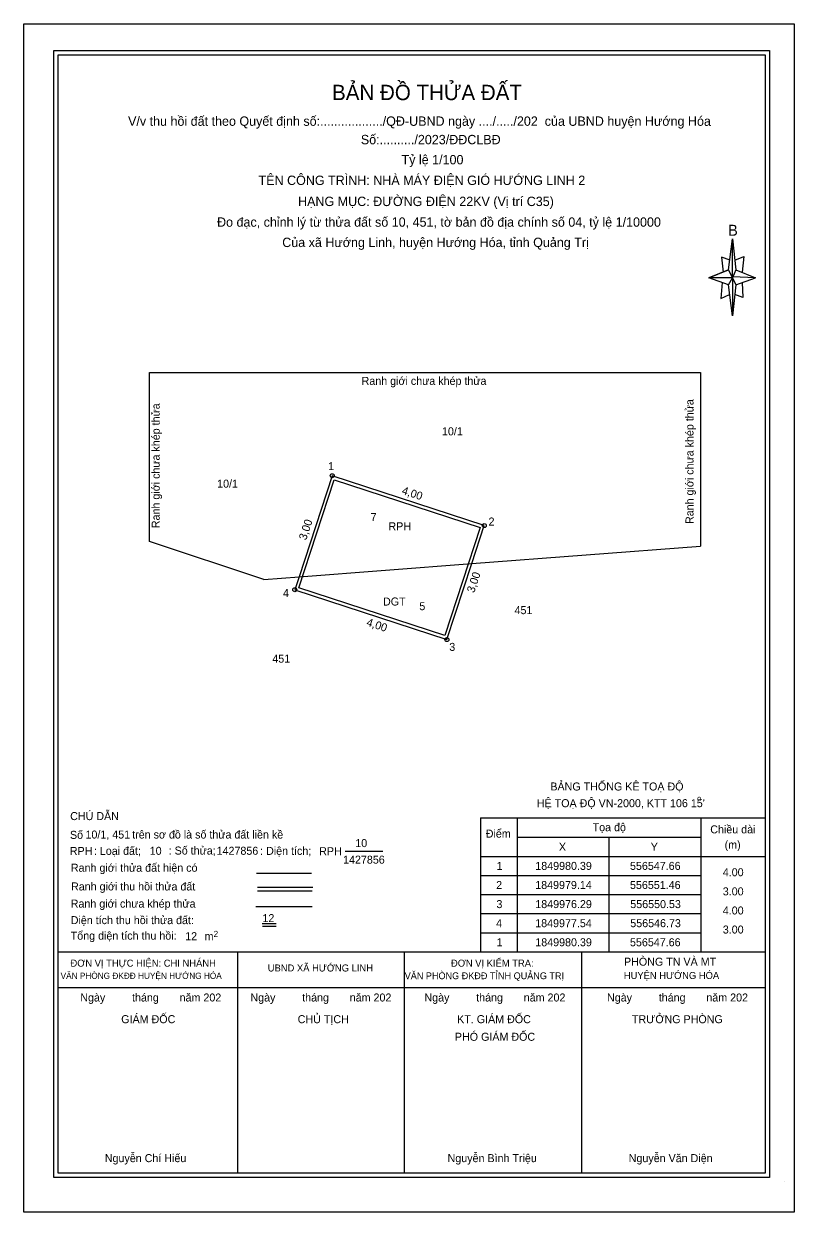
# Model space of a CAD drawing. Extents: x 554477 to 556972, y 1848154 to 1850269.
# Drawn here: x 556539.95 to 556559.21, y 1849961.97 to 1849991.68 of the extents above; entities that cross this region are included whole.
import ezdxf

# ---------------------------------------------------------------- set-up
doc = ezdxf.new("R2010")
doc.units = 0
for name, color, linetype in [('Level 10', 7, 'Continuous'), ('Level 13', 7, 'Continuous'), ('Level 16', 7, 'Continuous'), ('Level 18', 7, 'Continuous'), ('Level 2', 7, 'Continuous'), ('Level 21', 7, 'Continuous'), ('Level 23', 7, 'Continuous'), ('Level 27', 7, 'Continuous'), ('Level 5', 7, 'Continuous'), ('Level 6', 7, 'Continuous'), ('Level 67', 7, 'Continuous'), ('Level 68', 7, 'Continuous'), ('Level 73', 7, 'Continuous')]:
    doc.layers.add(name, color=color, linetype=linetype)

msp = doc.modelspace()

# ---------------------------------------------------------------- linework, layer by layer
at = {"layer": 'Level 10'}
for points in [[(556551.15, 1849978.189), (556551.461, 1849979.139), (556547.66, 1849980.386), (556546.831, 1849977.858)], [(556546.831, 1849977.858), (556546.725, 1849977.535), (556550.526, 1849976.288), (556551.15, 1849978.189)]]:
    msp.add_lwpolyline(points, dxfattribs=at)
at = {"layer": 'Level 13'}
msp.add_lwpolyline([(556547.981, 1849970.999), (556548.924, 1849970.999)], dxfattribs=at)
at = {"layer": 'Level 16'}
msp.add_line((556545.789, 1849970.099), (556547.172, 1849970.099), dxfattribs=at)
for points in [[(556543.09, 1849978.744), (556543.09, 1849982.967), (556556.867, 1849982.967), (556556.867, 1849978.628)], [(556551.36, 1849979.087), (556550.475, 1849976.389), (556546.826, 1849977.586), (556547.711, 1849980.285), (556551.36, 1849979.087)], [(556547.159, 1849969.611), (556545.755, 1849969.611)]]:
    msp.add_lwpolyline(points, dxfattribs=at)
at = {"layer": 'Level 18'}
msp.add_line((556545.95, 1849977.79), (556543.09, 1849978.744), dxfattribs=at)
at = {"layer": 'Level 2'}
msp.add_lwpolyline([(556539.952, 1849991.684), (556559.207, 1849991.684), (556559.207, 1849961.973), (556539.952, 1849961.973)], close=True, dxfattribs=at)
at = {"layer": 'Level 21'}
for centre in [(556547.66, 1849980.386), (556551.461, 1849979.139), (556551.461, 1849979.139), (556546.725, 1849977.535), (556550.526, 1849976.288)]:
    msp.add_circle(centre, 0.05, dxfattribs=at)
at = {"layer": 'Level 23'}
for p, q in [((556551.15, 1849978.189), (556556.867, 1849978.628)), ((556546.831, 1849977.858), (556551.15, 1849978.189)), ((556545.95, 1849977.79), (556546.831, 1849977.858))]:
    msp.add_line(p, q, dxfattribs=at)
at = {"layer": 'Level 27'}
for p, q in [((556558.478, 1849972.339), (556558.478, 1849968.484)), ((556551.367, 1849971.836), (556558.478, 1849971.836)), ((556551.367, 1849971.836), (556551.367, 1849968.484)), ((556552.284, 1849971.836), (556552.284, 1849968.484)), ((556556.872, 1849971.836), (556556.872, 1849968.484)), ((556552.284, 1849971.346), (556556.872, 1849971.346)), ((556554.578, 1849971.346), (556554.578, 1849968.484)), ((556551.367, 1849970.869), (556558.478, 1849970.869)), ((556551.367, 1849970.392), (556556.872, 1849970.392)), ((556551.367, 1849969.915), (556556.872, 1849969.915)), ((556551.367, 1849969.438), (556556.872, 1849969.438)), ((556551.367, 1849968.961), (556556.872, 1849968.961)), ((556551.367, 1849968.484), (556558.478, 1849968.484))]:
    msp.add_line(p, q, dxfattribs=at)
at = {"layer": 'Level 67'}
for p, q in [((556557.567, 1849985.533), (556557.667, 1849986.308)), ((556557.607, 1849985.771), (556557.389, 1849985.851)), ((556557.389, 1849985.851), (556557.428, 1849985.473)), ((556557.726, 1849985.771), (556557.945, 1849985.87)), ((556557.945, 1849985.87), (556557.905, 1849985.473)), ((556557.567, 1849985.533), (556557.071, 1849985.334)), ((556557.071, 1849985.334), (556557.567, 1849985.533)), ((556557.567, 1849985.155), (556557.071, 1849985.334)), ((556557.667, 1849985.334), (556557.071, 1849985.334)), ((556557.667, 1849985.334), (556557.567, 1849985.533)), ((556557.567, 1849985.533), (556557.746, 1849985.155)), ((556558.243, 1849985.334), (556557.667, 1849985.354)), ((556557.667, 1849985.354), (556557.667, 1849985.334)), ((556557.667, 1849985.334), (556557.746, 1849985.155)), ((556557.746, 1849985.533), (556558.243, 1849985.334)), ((556557.746, 1849985.155), (556558.243, 1849985.334)), ((556557.746, 1849985.155), (556558.243, 1849985.334)), ((556557.409, 1849985.215), (556557.369, 1849984.817)), ((556557.746, 1849985.155), (556557.667, 1849984.38)), ((556557.905, 1849985.215), (556557.925, 1849984.837)), ((556557.369, 1849984.817), (556557.587, 1849984.917)), ((556557.925, 1849984.837), (556557.726, 1849984.917)), ((556545.768, 1849970.447), (556547.143, 1849970.447)), ((556545.789, 1849970.006), (556547.163, 1849970.006)), ((556545.91, 1849969.191), (556546.259, 1849969.191)), ((556545.919, 1849969.121), (556546.26, 1849969.121)), ((556540.814, 1849968.484), (556558.478, 1849968.484)), ((556545.298, 1849962.956), (556545.298, 1849968.484)), ((556549.466, 1849962.956), (556549.466, 1849968.484)), ((556553.895, 1849962.956), (556553.895, 1849968.484)), ((556540.814, 1849967.59), (556558.478, 1849967.59)), ((556558.964, 1849962.741), (556558.964, 1849962.741)), ((556558.964, 1849962.741), (556558.964, 1849962.741)), ((556558.964, 1849962.741), (556558.964, 1849962.741))]:
    msp.add_line(p, q, dxfattribs=at)
for points in [[(556540.706, 1849991.013), (556558.587, 1849991.013), (556558.587, 1849962.84), (556540.706, 1849962.84)], [(556540.814, 1849990.904), (556558.478, 1849990.904), (556558.478, 1849962.949), (556540.814, 1849962.949)], [(556557.667, 1849986.308), (556557.746, 1849985.533), (556557.667, 1849985.334)], [(556557.667, 1849985.334), (556557.667, 1849984.38), (556557.567, 1849985.155)]]:
    msp.add_lwpolyline(points, close=True, dxfattribs=at)

# ---------------------------------------------------------------- texts
at = {"layer": 'Level 13'}
for s, p in [('RPH', (556547.334, 1849970.899)), ('10', (556548.237, 1849971.101)), ('1427856', (556547.932, 1849970.687))]:
    msp.add_text(s, height=0.2, dxfattribs=at).set_placement(p)
at = {"layer": 'Level 18'}
for s, p in [('RPH', (556549.066, 1849979.02)), ('DGT', (556548.93, 1849977.14))]:
    msp.add_text(s, height=0.2, dxfattribs=at).set_placement(p)
at = {"layer": 'Level 2'}
for p in [(556543.348, 1849979.074), (556556.69, 1849979.178)]:
    msp.add_text('Ranh giới chưa khép thửa', height=0.2, rotation=90, dxfattribs=at).set_placement(p)
at = {"layer": 'Level 21'}
for s, p in [('1', (556547.558, 1849980.525)), ('1', (556547.558, 1849980.525)), ('2', (556551.568, 1849979.14)), ('4', (556546.429, 1849977.352)), ('3', (556550.586, 1849976.006))]:
    msp.add_text(s, height=0.2, dxfattribs=at).set_placement(p)
at = {"layer": 'Level 27'}
for s, p in [('Tọa độ', (556554.169, 1849971.498)), ('Chiều dài', (556557.109, 1849971.444)), ('Điểm', (556551.498, 1849971.338)), ('X', (556553.326, 1849971.008)), ('Y', (556555.621, 1849971.008)), ('(m)', (556557.468, 1849971.061)), ('1', (556551.77, 1849970.531)), ('1849980.39', (556552.736, 1849970.531)), ('556547.66', (556555.103, 1849970.531)), ('4.00', (556557.422, 1849970.372)), ('2', (556551.758, 1849970.054)), ('1849979.14', (556552.734, 1849970.054)), ('556551.46', (556555.103, 1849970.054)), ('3.00', (556557.422, 1849969.894)), ('3', (556551.764, 1849969.576)), ('1849976.29', (556552.736, 1849969.576)), ('556550.53', (556555.11, 1849969.576)), ('4.00', (556557.422, 1849969.417)), ('4', (556551.757, 1849969.099)), ('1849977.54', (556552.734, 1849969.099)), ('556546.73', (556555.11, 1849969.099)), ('3.00', (556557.422, 1849968.94)), ('1', (556551.77, 1849968.622)), ('1849980.39', (556552.736, 1849968.622)), ('556547.66', (556555.103, 1849968.622))]:
    msp.add_text(s, height=0.2, dxfattribs=at).set_placement(p)
at = {"layer": 'Level 5'}
for s, rotation, p in [('4,00', 341.8337, (556549.384, 1849979.934)), ('3,00', 71.8344, (556547.009, 1849978.761)), ('3,00', 71.8344, (556551.208, 1849977.444)), ('4,00', 341.8337, (556548.5, 1849976.641))]:
    msp.add_text(s, height=0.2, rotation=rotation, dxfattribs=at).set_placement(p)
for s, p in [('7', (556548.62, 1849979.251)), ('5', (556549.838, 1849977.024))]:
    msp.add_text(s, height=0.2, dxfattribs=at).set_placement(p)
at = {"layer": 'Level 6'}
for s, p in [('7', (556548.62, 1849979.251)), ('5', (556549.838, 1849977.024))]:
    msp.add_text(s, height=0.2, dxfattribs=at).set_placement(p)
at = {"layer": 'Level 67'}
for s, height, p in [('BẢN ĐỒ THỬA ĐẤT', 0.38401, (556547.656, 1849989.775)), ('V/v thu hồi đất theo Quyết định số:................../QĐ-UBND ngày ..../...../202  của UBND huyện Hướng Hóa', 0.233918, (556542.558, 1849989.133)), ('Số:........../2023/ĐĐCLBĐ', 0.23392, (556548.376, 1849988.672)), ('Tỷ lệ 1/100', 0.23392, (556549.393, 1849988.17)), ('TÊN CÔNG TRÌNH: NHÀ MÁY ĐIỆN GIÓ HƯỚNG LINH 2', 0.23392, (556545.819, 1849987.654)), ('HẠNG MỤC: ĐƯỜNG ĐIỆN 22KV (Vị trí C35)', 0.23392, (556546.807, 1849987.127)), ('Đo đạc, chỉnh lý từ thửa đất số 10, 451, tờ bản đồ địa chính số 04, tỷ lệ 1/10000', 0.23392, (556544.782, 1849986.61)), ('B', 0.274, (556557.553, 1849986.385)), ('Của xã Hướng Linh, huyện Hướng Hóa, tỉnh Quảng Trị', 0.23392, (556546.411, 1849986.102)), ('Ranh giới chưa khép thửa', 0.2, (556548.395, 1849982.656)), ('BẢNG THỐNG KÊ TOẠ ĐỘ', 0.2, (556553.112, 1849972.516)), ("HỆ TOẠ ĐỘ VN-2000, KTT 106 15'", 0.2, (556552.774, 1849972.099)), ('o', 0.139, (556556.78, 1849972.251)), ('CHÚ DẪN', 0.2, (556541.111, 1849971.776)), ('Ranh giới thửa đất hiện có', 0.2, (556541.129, 1849970.485)), ('Ranh giới thu hồi thửa đất', 0.2, (556541.133, 1849970.017)), ('Ranh giới chưa khép thửa', 0.2, (556541.125, 1849969.588)), ('Diện tích thu hồi thửa đất:', 0.2, (556541.125, 1849969.175)), ('Tổng diện tích thu hồi:', 0.2, (556541.125, 1849968.787)), ('ĐƠN VỊ THỰC HIỆN: CHI NHÁNH', 0.17544, (556541.119, 1849968.112)), ('UBND XÃ HƯỚNG LINH', 0.17544, (556546.049, 1849967.991)), ('ĐƠN VỊ KIỂM TRA:', 0.17544, (556550.629, 1849968.112)), ('PHÒNG TN VÀ MT', 0.2, (556554.953, 1849968.136)), ('VĂN PHÒNG ĐKĐĐ HUYỆN HƯỚNG HÓA', 0.15409, (556540.872, 1849967.807)), ('VĂN PHÒNG ĐKĐĐ TỈNH QUẢNG TRỊ', 0.16963, (556549.472, 1849967.799)), ('HUYỆN HƯỚNG HÓA', 0.17544, (556554.949, 1849967.804)), ('Ngày         tháng       năm 202', 0.2, (556541.364, 1849967.241)), ('Ngày         tháng       năm 202', 0.2, (556545.616, 1849967.241)), ('Ngày         tháng       năm 202', 0.2, (556549.965, 1849967.241)), ('Ngày         tháng       năm 202', 0.2, (556554.529, 1849967.241)), ('GIÁM ĐỐC', 0.2, (556542.387, 1849966.699)), (' CHỦ TỊCH', 0.2, (556546.724, 1849966.699)), ('KT. GIÁM ĐỐC', 0.2, (556550.783, 1849966.699)), ('TRƯỞNG PHÒNG', 0.2, (556555.151, 1849966.699)), ('PHÓ GIÁM ĐỐC', 0.2, (556550.726, 1849966.259)), ('Nguyễn Chí Hiếu', 0.2, (556541.977, 1849963.225)), ('Nguyễn Bình Triệu', 0.2, (556550.544, 1849963.225)), ('Nguyễn Văn Diện', 0.2, (556555.071, 1849963.225))]:
    msp.add_text(s, height=height, dxfattribs=at).set_placement(p)
at = {"layer": 'Level 68'}
for s, height, p in [('Số ', 0.2, (556541.106, 1849971.307)), ('10/1, 451', 0.2, (556541.494, 1849971.315)), ('trên sơ đồ là số thửa đất liền kề', 0.2, (556542.661, 1849971.315)), ('RPH', 0.2, (556541.102, 1849970.904)), (': Loại đất;', 0.2, (556541.704, 1849970.907)), ('10', 0.2, (556543.099, 1849970.908)), (': Số thửa; ', 0.2, (556543.573, 1849970.915)), ('1427856', 0.2, (556544.771, 1849970.909)), (' : Diện tích;', 0.2, (556545.784, 1849970.907)), ('12', 0.2, (556545.916, 1849969.225)), ('2', 0.15, (556544.698, 1849968.857)), ('12', 0.2, (556543.986, 1849968.773)), ('m', 0.2, (556544.471, 1849968.773))]:
    msp.add_text(s, height=height, dxfattribs=at).set_placement(p)
at = {"layer": 'Level 73'}
for s, p in [('10/1', (556550.404, 1849981.395)), ('10/1', (556544.784, 1849980.087)), ('451', (556552.217, 1849976.925)), ('451', (556546.163, 1849975.712))]:
    msp.add_text(s, height=0.2, dxfattribs=at).set_placement(p)

doc.saveas('drawing.dxf')
